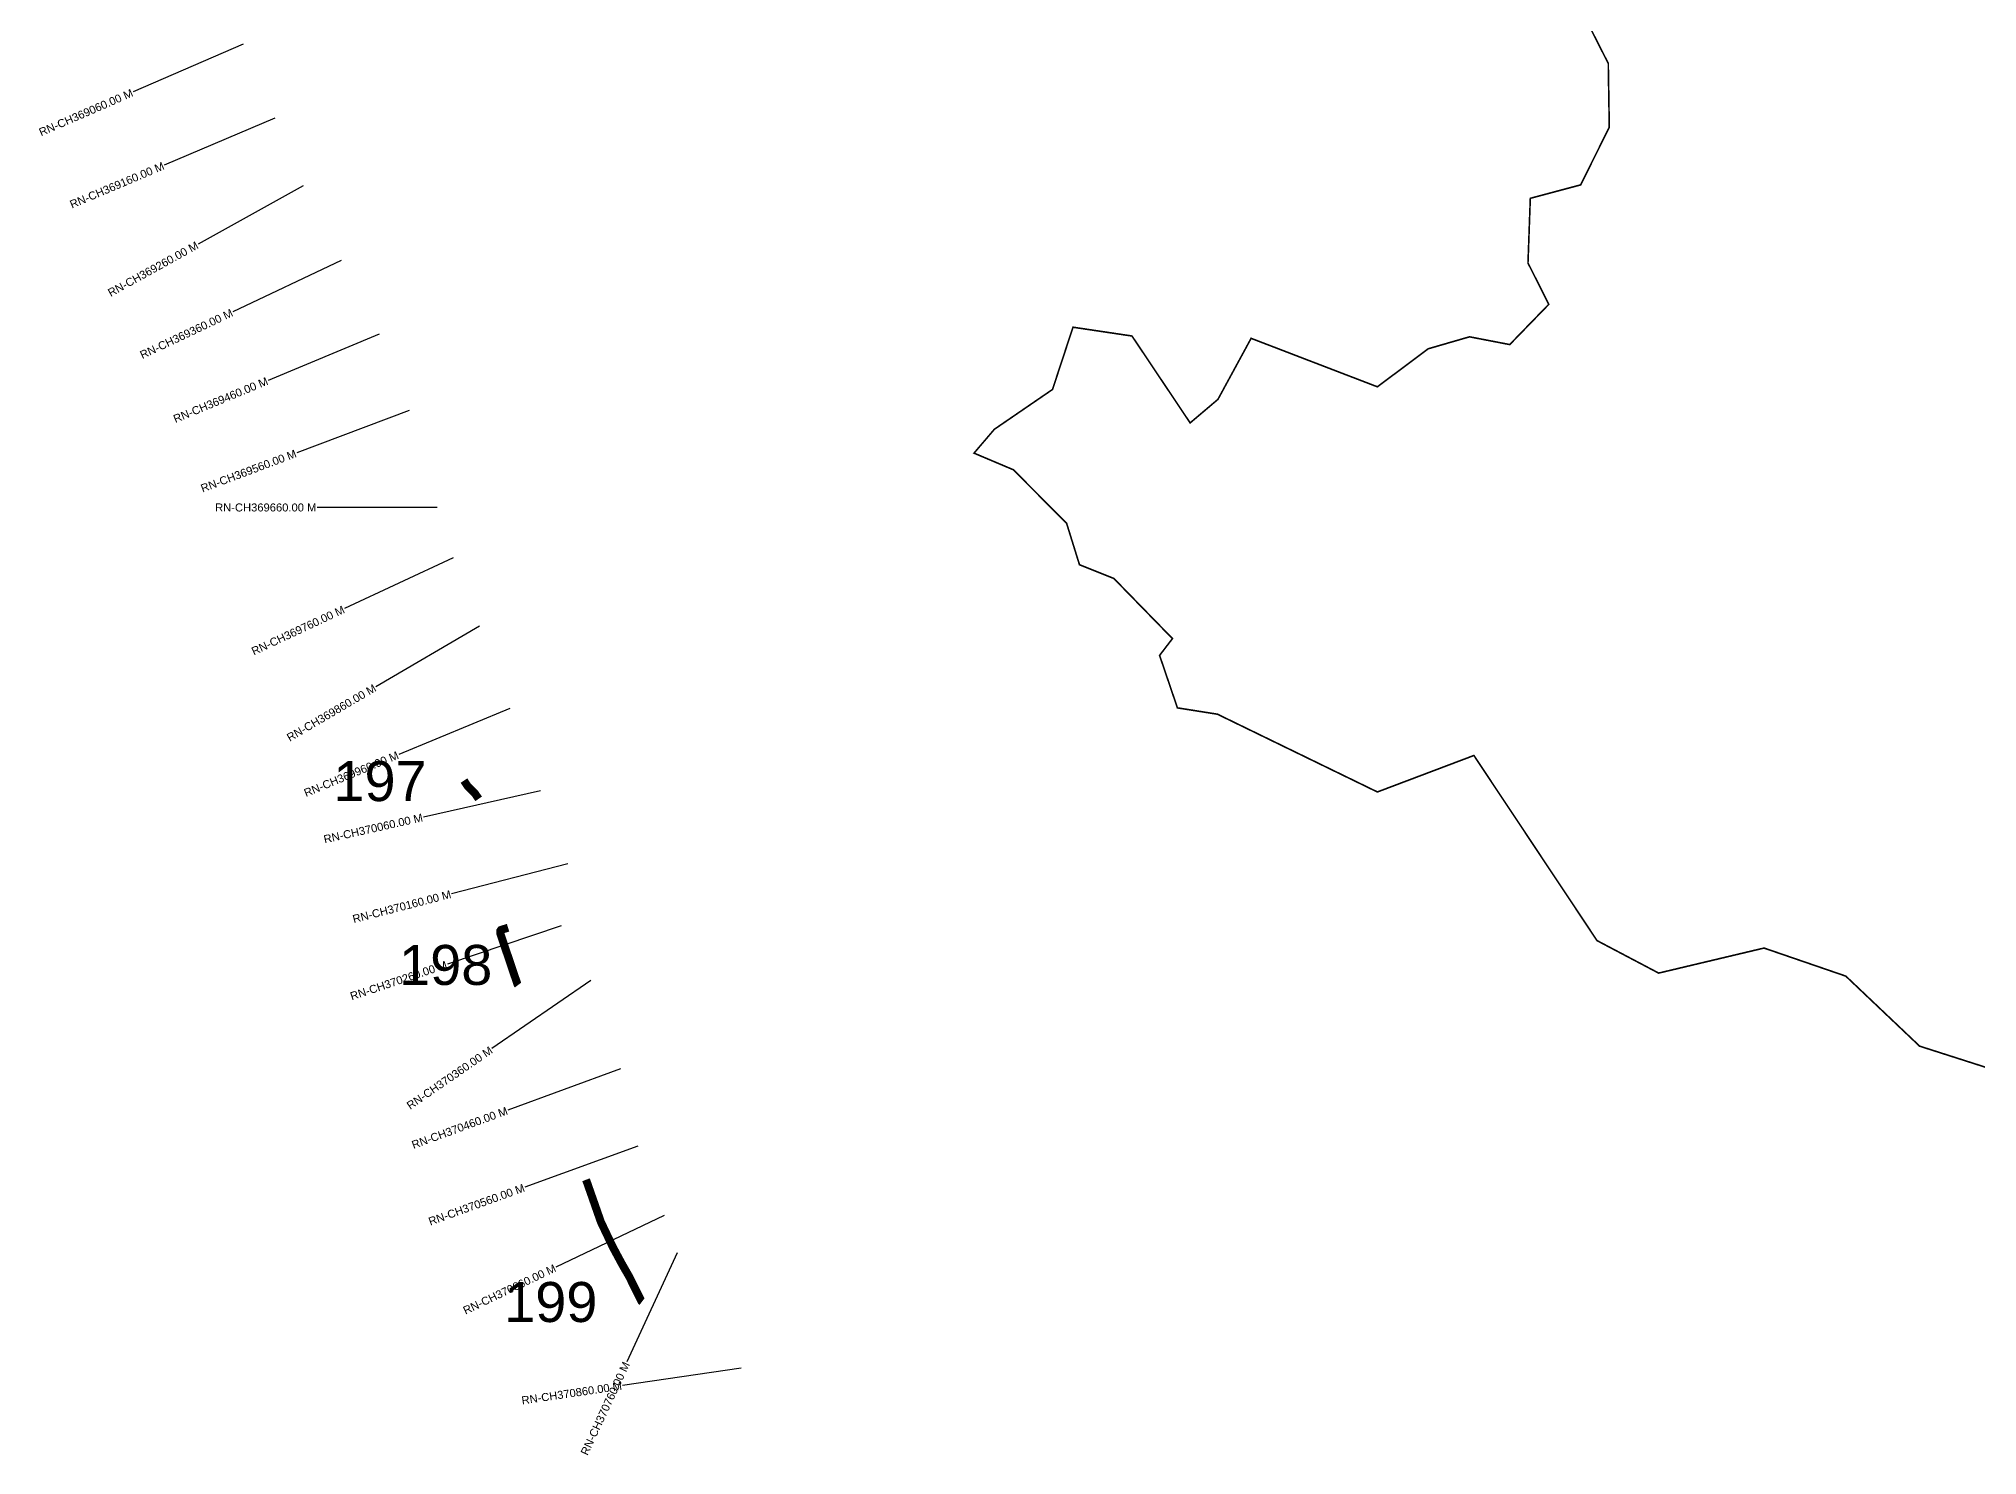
# Model space of a CAD drawing. Header units: metres. Extents: x 298833 to 304942, y 1965748 to 1969260.
# Drawn here: x 299465 to 301888, y 1965748 to 1967519 of the extents above; entities that cross this region are included whole.
import ezdxf
from ezdxf.enums import TextEntityAlignment as Align

# ---------------------------------------------------------------- set-up
doc = ezdxf.new("R2010")
doc.units = ezdxf.units.M
doc.header["$MEASUREMENT"] = 0
for name, color, linetype in [('ARTIFICIALLY PROTECTED', 4, 'Continuous'), ('CS', 134, 'Continuous'), ('CSMark', 6, 'Continuous')]:
    doc.layers.add(name, color=color, linetype=linetype)
doc.styles.get("Standard").update_dxf_attribs({"font": 'arial.ttf'})

msp = doc.modelspace()

# ---------------------------------------------------------------- linework, layer by layer
at = {"color": 6, "const_width": 2}
msp.add_lwpolyline([(302003, 1966199.9), (301815.8, 1966259.8), (301723.6, 1966347.3), (301621.4, 1966382.4), (301489.7, 1966351.1), (301412.7, 1966391.7), (301258.8, 1966623.1), (301138.2, 1966577.5), (300938.3, 1966674.7), (300888.3, 1966682.6), (300866, 1966748.2), (300882.1, 1966769.2), (300808.9, 1966844.3), (300765.9, 1966861.5), (300749.8, 1966913.3), (300683.3, 1966980.2), (300634.1, 1967001), (300659.5, 1967030.8), (300732.2, 1967080.6), (300757.8, 1967158.4), (300831.5, 1967147.4), (300904.2, 1967038.8), (300938.9, 1967068.2), (300980.4, 1967144.5), (301138.2, 1967083.9), (301201.6, 1967131.4), (301253.3, 1967146.4), (301303.6, 1967136.7), (301352.4, 1967187), (301326.4, 1967238.6), (301329.3, 1967319.5), (301392.2, 1967336.3), (301428, 1967408.3), (301426.8, 1967483.6), (301426.8, 1967488), (301404.3, 1967532.3)], dxfattribs=at)
at = {"layer": 'ARTIFICIALLY PROTECTED', "const_width": 10, "flags": 128}
for points in [[(299996.7, 1966591.7), (300001.6, 1966584.3), (300010.7, 1966575.2), (300015, 1966568.9)], [(300051.8, 1966407.8), (300043, 1966405.1), (300042, 1966403.7), (300042, 1966401), (300049.4, 1966378.9), (300063.6, 1966336.9), (300064.2, 1966336.1)], [(300149.2, 1966092.8), (300150.2, 1966090.2), (300167.8, 1966040), (300182.7, 1966008.7), (300193.7, 1965988.2), (300203.4, 1965971.3), (300218.4, 1965941), (300219.2, 1965940.4)]]:
    msp.add_lwpolyline(points, dxfattribs=at)
at = {"layer": 'CS'}
for p, q in [((299720.7, 1967512.3), (299583.2, 1967452.4)), ((299760.3, 1967419.7), (299622.2, 1967361.1)), ((299795.6, 1967335), (299664.3, 1967262.3)), ((299843.4, 1967241.9), (299707.9, 1967177.7)), ((299890.5, 1967149.5), (299751.9, 1967092)), ((299928, 1967054.2), (299787.6, 1967001.3)), ((299963.2, 1966933.1), (299813.2, 1966933.1)), ((299983.3, 1966870.3), (299847.5, 1966806.7)), ((300015.9, 1966784.8), (299886.5, 1966709)), ((300015.9, 1966784.8), (299886.5, 1966709)), ((300053.9, 1966681.8), (299915.3, 1966624.5)), ((300092.4, 1966578.8), (299946, 1966546)), ((300126.5, 1966487.8), (299981.2, 1966450.3)), ((300118.1, 1966410), (299975.9, 1966362.3)), ((300155.1, 1966341.9), (300031.6, 1966256.7)), ((300192.5, 1966231.5), (300051.7, 1966179.8)), ((300213.9, 1966134.6), (300072.8, 1966083.5)), ((300247, 1966048.1), (300111.6, 1965983.6)), ((300263.3, 1966001.3), (300200.2, 1965865.2)), ((300343.3, 1965857.4), (300194.9, 1965835.5))]:
    msp.add_line(p, q, dxfattribs=at)

# ---------------------------------------------------------------- texts
at = {"char_height": 50, "attachment_point": 1}
for s, insert in [('197', (299833.5, 1966616.1)), ('198', (299915.6, 1966386.3)), ('199', (300046.9, 1965965))]:
    msp.add_mtext_dynamic_manual_height_columns(s, width=84.374, gutter_width=1, heights=[74.2], dxfattribs=dict(at, insert=insert))
at = {"layer": 'CSMark'}
for s, rotation, p in [('RN-CH369060.00 M', 23.5336, (299582.3, 1967452)), ('RN-CH369160.00 M', 22.9894, (299621.3, 1967360.7)), ('RN-CH369260.00 M', 28.9748, (299663.5, 1967261.8)), ('RN-CH369360.00 M', 25.3482, (299707, 1967177.2)), ('RN-CH369460.00 M', 22.5439, (299751, 1967091.7)), ('RN-CH369560.00 M', 20.6253, (299786.7, 1967001)), ('RN-CH369760.00 M', 25.0816, (299846.6, 1966806.3)), ('RN-CH369860.00 M', 30.3775, (299885.6, 1966708.5)), ('RN-CH369960.00 M', 22.4908, (299914.3, 1966624.1)), ('RN-CH370060.00 M', 12.6277, (299945, 1966545.8)), ('RN-CH370160.00 M', 14.4786, (299980.3, 1966450)), ('RN-CH370260.00 M', 18.5547, (299974.9, 1966362)), ('RN-CH370360.00 M', 34.6203, (300030.8, 1966256.1)), ('RN-CH370460.00 M', 20.1603, (300050.7, 1966179.5)), ('RN-CH370560.00 M', 19.8868, (300071.9, 1966083.2)), ('RN-CH370660.00 M', 25.489, (300110.7, 1965983.1)), ('RN-CH370760.00 M', 65.1099, (300199.8, 1965864.3)), ('RN-CH370860.00 M', 8.3835, (300193.9, 1965835.3))]:
    msp.add_text(s, height=10, rotation=rotation, dxfattribs=at).set_placement(p, align=Align.MIDDLE_RIGHT)
msp.add_text('RN-CH369660.00 M', height=10, dxfattribs=at).set_placement((299812.2, 1966933.1), align=Align.MIDDLE_RIGHT)

doc.saveas('drawing.dxf')
